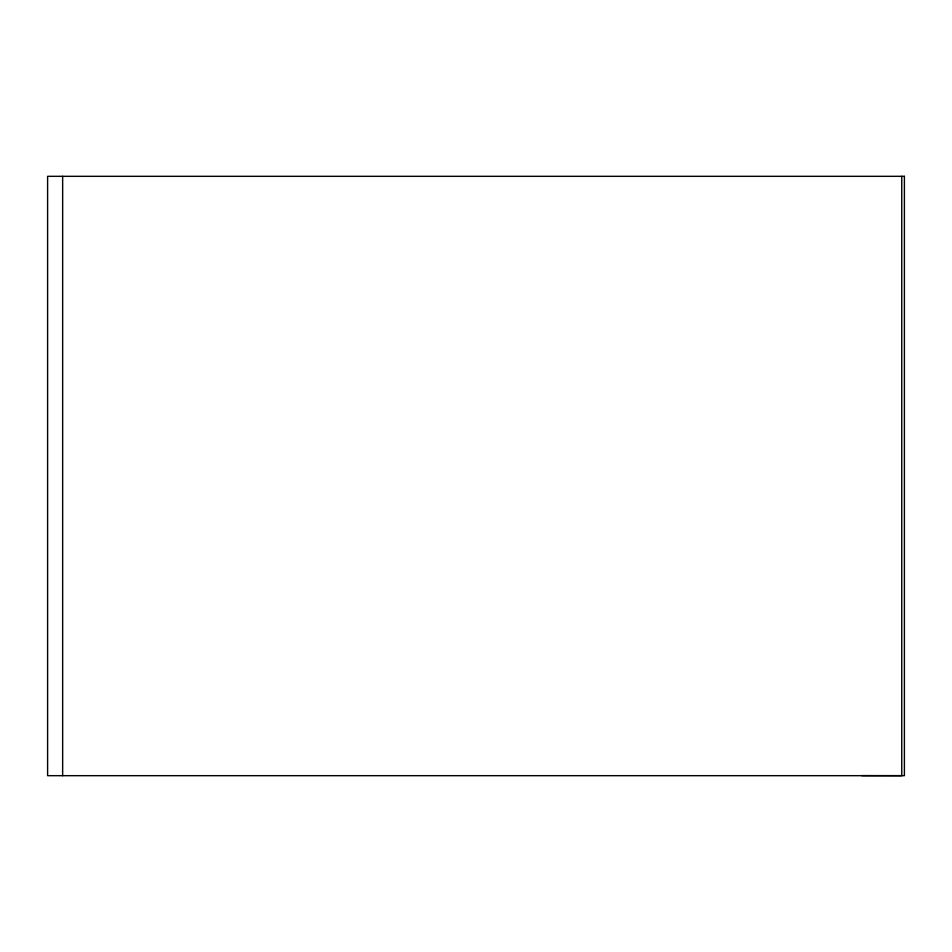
<?xml version="1.0" encoding="UTF-8"?>
<svg xmlns="http://www.w3.org/2000/svg" width="952" height="952" viewBox="0 0 952 952"><rect width="100%" height="100%" fill="white"/><g stroke="black" fill="none" stroke-linecap="round" stroke-linejoin="round"><path stroke-width="1.43" d="M861.798 775.63L901.746 775.678L901.746 176.322M62.653 176.322L62.653 775.678M904.4 176.322L47.6 176.322L47.6 775.678L904.4 775.678L904.4 176.322"/></g></svg>
